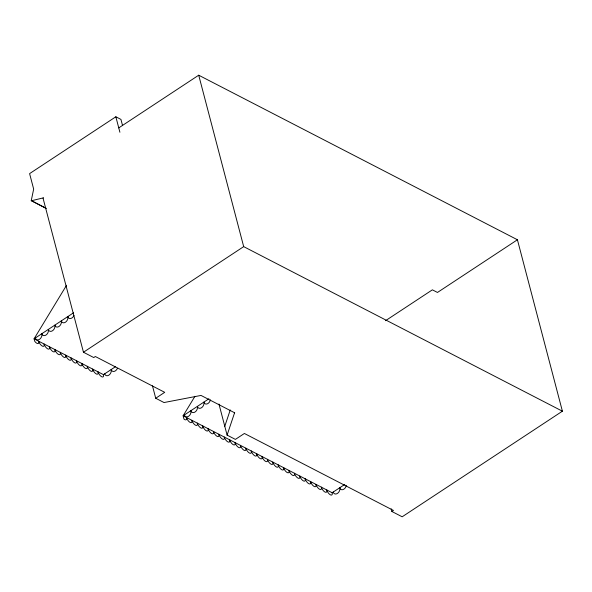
<?xml version="1.0" encoding="UTF-8"?>
<svg xmlns="http://www.w3.org/2000/svg" width="592" height="592" viewBox="0 0 592 592"><rect width="100%" height="100%" fill="white"/><g stroke="black" fill="none" stroke-linecap="round" stroke-linejoin="round"><path stroke-width="0.89" d="M224.782 426.277L230.251 409.945M391.164 508.817L391.86 511.473L393.443 510.437L244.392 433.477L235.401 439.397L227.099 435.113L234.587 412.765M31.295 200.644L46.109 208.406M66.578 285.255L34.07 338.824L34.75 341.303A4.314 1.88 56.6 0 0 37.888 343.575A4.314 1.88 56.6 0 0 38.709 341.214A4.314 1.88 56.6 0 0 42.321 346.091A4.314 1.88 56.6 0 0 44.104 344.004A4.314 1.88 56.6 0 0 47.715 348.88A4.314 1.88 56.6 0 0 49.499 346.786A4.314 1.88 56.6 0 0 53.11 351.663A4.314 1.88 56.6 0 0 54.893 349.576A4.314 1.88 56.6 0 0 58.504 354.445A4.314 1.88 56.6 0 0 60.288 352.358A4.314 1.88 56.6 0 0 63.899 357.235A4.314 1.88 56.6 0 0 65.682 355.148A4.314 1.88 56.6 0 0 69.294 360.017A4.314 1.88 56.6 0 0 71.077 357.931A4.314 1.88 56.6 0 0 74.688 362.807A4.314 1.88 56.6 0 0 76.472 360.713A4.314 1.88 56.6 0 0 80.083 365.59A4.314 1.88 56.6 0 0 81.866 363.503A4.314 1.88 56.6 0 0 85.477 368.379A4.314 1.88 56.6 0 0 87.261 366.285A4.314 1.88 56.6 0 0 90.872 371.162A4.314 1.88 56.6 0 0 92.655 369.075A4.314 1.88 56.6 0 0 96.267 373.944A4.314 1.88 56.6 0 0 98.05 371.857A4.314 1.88 56.6 0 0 101.661 376.734A4.314 1.88 56.6 0 0 103.445 374.647L115.536 366.677M194.953 396.292L183.12 415.784L184.001 419.143A4.314 1.88 56.6 0 0 186.51 417.538A4.314 1.88 56.6 0 0 190.121 422.407A4.314 1.88 56.6 0 0 191.904 420.32A4.314 1.88 56.6 0 0 195.515 425.197A4.314 1.88 56.6 0 0 197.299 423.102A4.314 1.88 56.6 0 0 200.91 427.979A4.314 1.88 56.6 0 0 202.693 425.892A4.314 1.88 56.6 0 0 206.305 430.769A4.314 1.88 56.6 0 0 208.095 428.675A4.314 1.88 56.6 0 0 211.699 433.551A4.314 1.88 56.6 0 0 213.49 431.464A4.314 1.88 56.6 0 0 217.101 436.334A4.314 1.88 56.6 0 0 218.885 434.247A4.314 1.88 56.6 0 0 222.496 439.123A4.314 1.88 56.6 0 0 224.279 437.029A4.314 1.88 56.6 0 0 227.89 441.906A4.314 1.88 56.6 0 0 229.674 439.819A4.314 1.88 56.6 0 0 233.285 444.696A4.314 1.88 56.6 0 0 235.068 442.601A4.314 1.88 56.6 0 0 238.68 447.478A4.314 1.88 56.6 0 0 240.463 445.391A4.314 1.88 56.6 0 0 244.074 450.268A4.314 1.88 56.6 0 0 245.858 448.174A4.314 1.88 56.6 0 0 249.469 453.05A4.314 1.88 56.6 0 0 251.252 450.963A4.314 1.88 56.6 0 0 254.863 455.833A4.314 1.88 56.6 0 0 256.647 453.746A4.314 1.88 56.6 0 0 260.258 458.622A4.314 1.88 56.6 0 0 262.041 456.528A4.314 1.88 56.6 0 0 265.653 461.405A4.314 1.88 56.6 0 0 267.436 459.318A4.314 1.88 56.6 0 0 271.047 464.195A4.314 1.88 56.6 0 0 272.831 462.1A4.314 1.88 56.6 0 0 276.442 466.977A4.314 1.88 56.6 0 0 278.225 464.89A4.314 1.88 56.6 0 0 281.836 469.759A4.314 1.88 56.6 0 0 283.62 467.673A4.314 1.88 56.6 0 0 287.231 472.549A4.314 1.88 56.6 0 0 289.014 470.462A4.314 1.88 56.6 0 0 292.626 475.332A4.314 1.88 56.6 0 0 294.409 473.245A4.314 1.88 56.6 0 0 298.02 478.121A4.314 1.88 56.6 0 0 299.804 476.027A4.314 1.88 56.6 0 0 303.415 480.904A4.314 1.88 56.6 0 0 305.198 478.817A4.314 1.88 56.6 0 0 308.809 483.694A4.314 1.88 56.6 0 0 310.593 481.599A4.314 1.88 56.6 0 0 314.204 486.476A4.314 1.88 56.6 0 0 315.987 484.389A4.314 1.88 56.6 0 0 319.599 489.258A4.314 1.88 56.6 0 0 321.382 487.172A4.314 1.88 56.6 0 0 324.993 492.048A4.314 1.88 56.6 0 0 326.777 489.961A4.314 1.88 56.6 0 0 330.388 494.831A4.314 1.88 56.6 0 0 332.171 492.744L344.818 484.411M122.507 125.393L120.938 119.406L115.847 116.779L29.6 173.619L33.663 189.092L31.206 200.814L43.527 197.817L43.031 198.142L83.457 352.233L93.758 357.553L95.342 356.517L164.717 392.333L155.726 398.261L152.462 385.821M118.763 127.894L198.712 75.206L517.423 239.767L562.4 411.196L402.168 516.794L391.86 511.473M73.563 312.798L34.07 338.824L103.445 374.647M83.457 352.233L243.689 246.635L562.4 411.196M208.917 398.786L183.12 415.784L332.171 492.744M385.533 320.701L432.382 289.828L437.473 292.455L517.423 239.767M32.116 201.065L46.08 208.273M234.743 412.846L201.021 395.434L164.021 402.545L155.726 398.261M339.801 487.978L340.067 488.615A4.373 3.108 -62.7 0 0 343.493 489.384A4.373 3.108 -62.7 0 0 346.313 485.492M198.712 75.206L243.689 246.635M218.951 404.04L227.099 435.113M115.847 116.779L119.902 132.253M339.771 487.734L339.926 488.703A4.373 3.108 -62.7 0 1 337.44 493.41A4.373 3.108 -62.7 0 1 333.577 492.884L333.281 492.011M210.375 399.866A4.314 3.071 -62.7 0 1 207.156 403.892A4.314 3.071 -62.7 0 1 203.87 402.116A4.314 3.071 -62.7 0 1 201.539 407.733A4.314 3.071 -62.7 0 1 197.38 406.393A4.314 3.071 -62.7 0 1 195.049 412.01A4.314 3.071 -62.7 0 1 190.89 410.663A4.314 3.071 -62.7 0 1 188.559 416.287A4.314 3.071 -62.7 0 1 184.401 414.94M73.978 315.41A4.314 3.071 -62.7 0 1 70.64 318.496A4.314 3.071 -62.7 0 1 67.791 316.602A4.314 3.071 -62.7 0 1 65.46 322.218A4.314 3.071 -62.7 0 1 61.302 320.879A4.314 3.071 -62.7 0 1 58.971 326.495A4.314 3.071 -62.7 0 1 54.819 325.156A4.314 3.071 -62.7 0 1 52.488 330.773A4.314 3.071 -62.7 0 1 48.329 329.433A4.314 3.071 -62.7 0 1 45.998 335.05A4.314 3.071 -62.7 0 1 41.84 333.71A4.314 3.071 -62.7 0 1 39.509 339.327A4.314 3.071 -62.7 0 1 35.35 337.98M117.394 368.335A4.314 3.071 -62.7 0 1 114.056 371.421A4.314 3.071 -62.7 0 1 111.207 369.526A4.314 3.071 -62.7 0 1 108.876 375.15A4.314 3.071 -62.7 0 1 104.717 373.804"/></g></svg>
